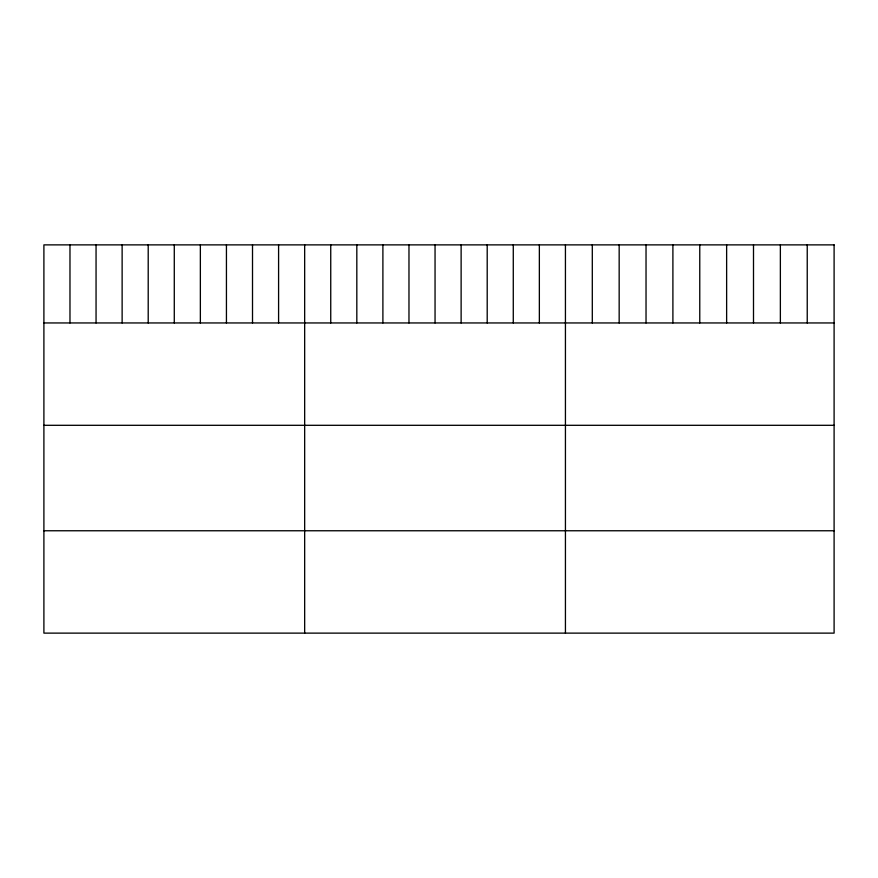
<?xml version="1.0" encoding="UTF-8"?>
<svg xmlns="http://www.w3.org/2000/svg" width="878" height="878" viewBox="0 0 878 878"><rect width="100%" height="100%" fill="white"/><g stroke="black" fill="none" stroke-linecap="round" stroke-linejoin="round"><path stroke-width="1.32" d="M43.9 322.95L834.1 322.95M43.9 425.303L834.1 425.303M43.9 530.762L834.1 530.762M807.233 244.874L807.233 322.95M780.366 244.874L780.366 322.95M753.5 244.874L753.5 322.95M726.633 244.874L726.633 322.95M699.766 244.874L699.766 322.95M672.899 244.874L672.899 322.95M646.032 244.874L646.032 322.95M619.166 244.874L619.166 322.95M592.299 244.874L592.299 322.95M565.432 244.874L565.432 633.126M539.355 244.874L539.355 322.95M513.279 244.874L513.279 322.95M487.202 244.874L487.202 322.95M461.126 244.874L461.126 322.95M435.049 244.874L435.049 322.95M408.972 244.874L408.972 322.95M382.896 244.874L382.896 322.95M356.819 244.874L356.819 322.95M330.743 244.874L330.743 322.95M304.666 244.874L304.666 633.126M278.589 244.874L278.589 322.95M252.513 244.874L252.513 322.95M226.436 244.874L226.436 322.95M200.36 244.874L200.36 322.95M174.283 244.874L174.283 322.95M148.206 244.874L148.206 322.95M122.13 244.874L122.13 322.95M96.053 244.874L96.053 322.95M69.977 244.874L69.977 322.95M834.1 244.874L43.9 244.874L43.9 633.126L834.1 633.126L834.1 244.874"/></g></svg>
